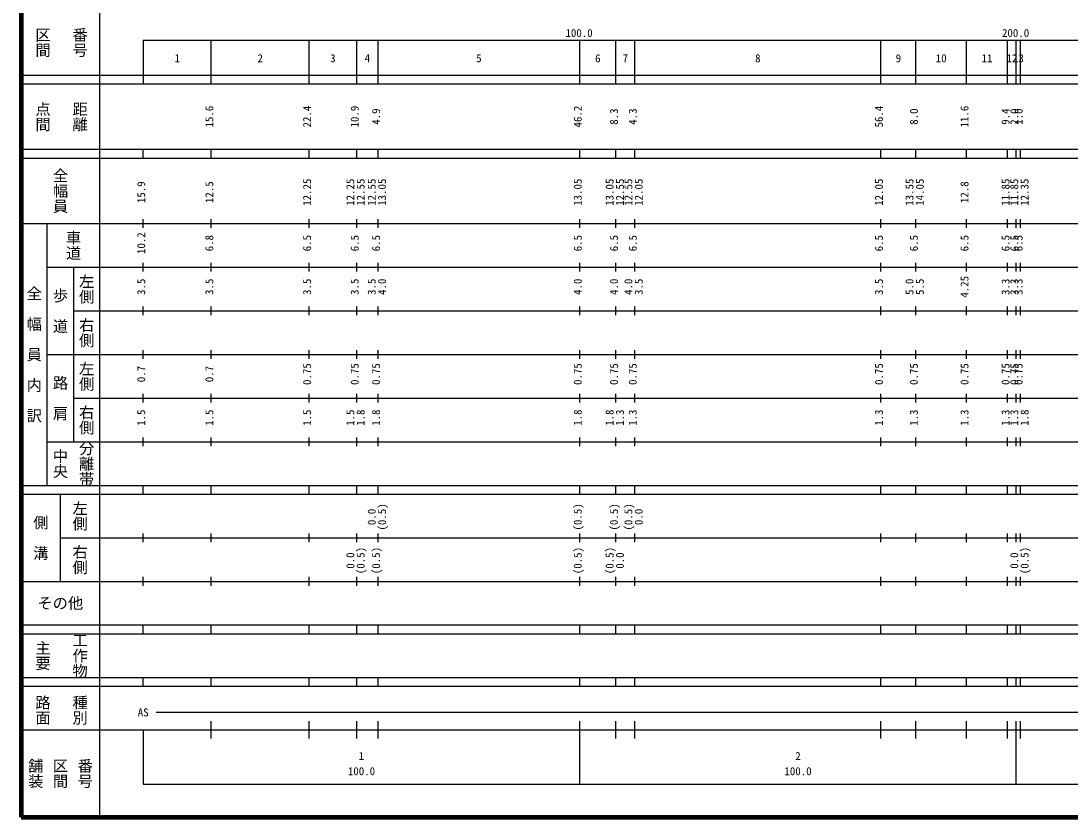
# Model space of a CAD drawing. Units: millimetres, scale not verified. Extents: x 40000 to 680000, y 20000 to 380000.
# Drawn here: x 40000 to 280538, y 20000 to 202409 of the extents above; entities that cross this region are included whole.
import ezdxf
from ezdxf.enums import TextEntityAlignment as Align

# ---------------------------------------------------------------- set-up
doc = ezdxf.new("R2010")
doc.units = ezdxf.units.MM
doc.header["$LTSCALE"] = 1000
doc.layers.add('M-TTL', color=2, linetype='Continuous', lineweight=140)
doc.layers.add('M-TTL-BAND', color=7, linetype='Continuous', lineweight=25)
doc.styles.add('@ＭＳ ゴシック', font='')
doc.styles.add('ＭＳ ゴシック', font='')
doc.styles.get('@ＭＳ ゴシック').set_extended_font_data('@MS Gothic')
doc.styles.get('ＭＳ ゴシック').set_extended_font_data('MS Gothic')

msp = doc.modelspace()

# ---------------------------------------------------------------- linework, layer by layer
at = {"layer": 'M-TTL'}
for p, q in [((40000, 380000), (40000, 20000)), ((40000, 20000), (680000, 20000))]:
    msp.add_line(p, q, dxfattribs=at)
at = {"layer": 'M-TTL-BAND'}
for p, q in [((58000, 370000), (58000, 20000)), ((68000, 198000), (579000, 198000)), ((68000, 198000), (68000, 188000)), ((83600, 188000), (83600, 198000)), ((106000, 188000), (106000, 198000)), ((116900, 188000), (116900, 198000)), ((121800, 188000), (121800, 198000)), ((168000, 188000), (168000, 198000)), ((176300, 188000), (176300, 198000)), ((180600, 188000), (180600, 198000)), ((237000, 188000), (237000, 198000)), ((245000, 188000), (245000, 198000)), ((256600, 188000), (256600, 198000)), ((266000, 188000), (266000, 198000)), ((268000, 188000), (268000, 198000)), ((269000, 188000), (269000, 198000)), ((40000, 190000), (579000, 190000)), ((40000, 188000), (579000, 188000)), ((40000, 173000), (579000, 173000)), ((40000, 171000), (579000, 171000)), ((68000, 171000), (68000, 173000)), ((83600, 171000), (83600, 173000)), ((106000, 171000), (106000, 173000)), ((116900, 171000), (116900, 173000)), ((121800, 171000), (121800, 173000)), ((168000, 171000), (168000, 173000)), ((176300, 171000), (176300, 173000)), ((180600, 171000), (180600, 173000)), ((237000, 171000), (237000, 173000)), ((245000, 171000), (245000, 173000)), ((256600, 171000), (256600, 173000)), ((266000, 171000), (266000, 173000)), ((268000, 171000), (268000, 173000)), ((269000, 171000), (269000, 173000)), ((68000, 155000), (68000, 157000)), ((83600, 155000), (83600, 157000)), ((106000, 155000), (106000, 157000)), ((116900, 155000), (116900, 157000)), ((121800, 155000), (121800, 157000)), ((168000, 155000), (168000, 157000)), ((176300, 155000), (176300, 157000)), ((180600, 155000), (180600, 157000)), ((237000, 155000), (237000, 157000)), ((245000, 155000), (245000, 157000)), ((256600, 155000), (256600, 157000)), ((266000, 155000), (266000, 157000)), ((268000, 155000), (268000, 157000)), ((269000, 155000), (269000, 157000)), ((40000, 156000), (579000, 156000)), ((46000, 96000), (46000, 156000)), ((68000, 145000), (68000, 147000)), ((83600, 145000), (83600, 147000)), ((106000, 145000), (106000, 147000)), ((116900, 145000), (116900, 147000)), ((121800, 145000), (121800, 147000)), ((168000, 145000), (168000, 147000)), ((176300, 145000), (176300, 147000)), ((180600, 145000), (180600, 147000)), ((237000, 145000), (237000, 147000)), ((245000, 145000), (245000, 147000)), ((256600, 145000), (256600, 147000)), ((266000, 145000), (266000, 147000)), ((268000, 145000), (268000, 147000)), ((269000, 145000), (269000, 147000)), ((46000, 146000), (579000, 146000)), ((52000, 146000), (52000, 106000)), ((52000, 136000), (579000, 136000)), ((68000, 135000), (68000, 137000)), ((83600, 135000), (83600, 137000)), ((106000, 135000), (106000, 137000)), ((116900, 135000), (116900, 137000)), ((121800, 135000), (121800, 137000)), ((168000, 135000), (168000, 137000)), ((176300, 135000), (176300, 137000)), ((180600, 135000), (180600, 137000)), ((237000, 135000), (237000, 137000)), ((245000, 135000), (245000, 137000)), ((256600, 135000), (256600, 137000)), ((266000, 135000), (266000, 137000)), ((268000, 135000), (268000, 137000)), ((269000, 135000), (269000, 137000)), ((46000, 126000), (579000, 126000)), ((68000, 125000), (68000, 127000)), ((83600, 125000), (83600, 127000)), ((106000, 125000), (106000, 127000)), ((116900, 125000), (116900, 127000)), ((121800, 125000), (121800, 127000)), ((168000, 125000), (168000, 127000)), ((176300, 125000), (176300, 127000)), ((180600, 125000), (180600, 127000)), ((237000, 125000), (237000, 127000)), ((245000, 125000), (245000, 127000)), ((256600, 125000), (256600, 127000)), ((266000, 125000), (266000, 127000)), ((268000, 125000), (268000, 127000)), ((269000, 125000), (269000, 127000)), ((52000, 116000), (579000, 116000)), ((68000, 115000), (68000, 117000)), ((83600, 115000), (83600, 117000)), ((106000, 115000), (106000, 117000)), ((116900, 115000), (116900, 117000)), ((121800, 115000), (121800, 117000)), ((168000, 115000), (168000, 117000)), ((176300, 115000), (176300, 117000)), ((180600, 115000), (180600, 117000)), ((237000, 115000), (237000, 117000)), ((245000, 115000), (245000, 117000)), ((256600, 115000), (256600, 117000)), ((266000, 115000), (266000, 117000)), ((268000, 115000), (268000, 117000)), ((269000, 115000), (269000, 117000)), ((46000, 106000), (579000, 106000)), ((68000, 105000), (68000, 107000)), ((83600, 105000), (83600, 107000)), ((106000, 105000), (106000, 107000)), ((116900, 105000), (116900, 107000)), ((121800, 105000), (121800, 107000)), ((168000, 105000), (168000, 107000)), ((176300, 105000), (176300, 107000)), ((180600, 105000), (180600, 107000)), ((237000, 105000), (237000, 107000)), ((245000, 105000), (245000, 107000)), ((256600, 105000), (256600, 107000)), ((266000, 105000), (266000, 107000)), ((268000, 105000), (268000, 107000)), ((269000, 105000), (269000, 107000)), ((40000, 96000), (579000, 96000)), ((40000, 94000), (579000, 94000)), ((49000, 94000), (49000, 74000)), ((68000, 94000), (68000, 96000)), ((83600, 94000), (83600, 96000)), ((106000, 94000), (106000, 96000)), ((116900, 94000), (116900, 96000)), ((121800, 94000), (121800, 96000)), ((168000, 94000), (168000, 96000)), ((176300, 94000), (176300, 96000)), ((180600, 94000), (180600, 96000)), ((237000, 94000), (237000, 96000)), ((245000, 94000), (245000, 96000)), ((256600, 94000), (256600, 96000)), ((266000, 94000), (266000, 96000)), ((268000, 94000), (268000, 96000)), ((269000, 94000), (269000, 96000)), ((68000, 83000), (68000, 85000)), ((83600, 83000), (83600, 85000)), ((106000, 83000), (106000, 85000)), ((116900, 83000), (116900, 85000)), ((121800, 83000), (121800, 85000)), ((168000, 83000), (168000, 85000)), ((176300, 83000), (176300, 85000)), ((180600, 83000), (180600, 85000)), ((237000, 83000), (237000, 85000)), ((245000, 83000), (245000, 85000)), ((256600, 83000), (256600, 85000)), ((266000, 83000), (266000, 85000)), ((268000, 83000), (268000, 85000)), ((269000, 83000), (269000, 85000)), ((49000, 84000), (579000, 84000)), ((68000, 73000), (68000, 75000)), ((83600, 73000), (83600, 75000)), ((106000, 73000), (106000, 75000)), ((116900, 73000), (116900, 75000)), ((121800, 73000), (121800, 75000)), ((168000, 73000), (168000, 75000)), ((176300, 73000), (176300, 75000)), ((180600, 73000), (180600, 75000)), ((237000, 73000), (237000, 75000)), ((245000, 73000), (245000, 75000)), ((256600, 73000), (256600, 75000)), ((266000, 73000), (266000, 75000)), ((268000, 73000), (268000, 75000)), ((269000, 73000), (269000, 75000)), ((40000, 74000), (579000, 74000)), ((40000, 64000), (579000, 64000)), ((68000, 62000), (68000, 64000)), ((83600, 62000), (83600, 64000)), ((106000, 62000), (106000, 64000)), ((116900, 62000), (116900, 64000)), ((121800, 62000), (121800, 64000)), ((168000, 62000), (168000, 64000)), ((176300, 62000), (176300, 64000)), ((180600, 62000), (180600, 64000)), ((237000, 62000), (237000, 64000)), ((245000, 62000), (245000, 64000)), ((256600, 62000), (256600, 64000)), ((266000, 62000), (266000, 64000)), ((268000, 62000), (268000, 64000)), ((269000, 62000), (269000, 64000)), ((40000, 62000), (579000, 62000)), ((40000, 52000), (579000, 52000)), ((68000, 50000), (68000, 52000)), ((83600, 50000), (83600, 52000)), ((106000, 50000), (106000, 52000)), ((116900, 50000), (116900, 52000)), ((121800, 50000), (121800, 52000)), ((168000, 50000), (168000, 52000)), ((176300, 50000), (176300, 52000)), ((180600, 50000), (180600, 52000)), ((237000, 50000), (237000, 52000)), ((245000, 50000), (245000, 52000)), ((256600, 50000), (256600, 52000)), ((266000, 50000), (266000, 52000)), ((268000, 50000), (268000, 52000)), ((269000, 50000), (269000, 52000)), ((40000, 50000), (579000, 50000)), ((71000, 44000), (565000, 44000)), ((83600, 38000), (83600, 42000)), ((106000, 38000), (106000, 42000)), ((116900, 38000), (116900, 42000)), ((121800, 38000), (121800, 42000)), ((168000, 27500), (168000, 42000)), ((176300, 38000), (176300, 42000)), ((180600, 38000), (180600, 42000)), ((237000, 38000), (237000, 42000)), ((245000, 38000), (245000, 42000)), ((256600, 38000), (256600, 42000)), ((266000, 38000), (266000, 42000)), ((268000, 27500), (268000, 42000)), ((269000, 38000), (269000, 42000)), ((40000, 40000), (579000, 40000)), ((68000, 40000), (68000, 27500)), ((68000, 27500), (579000, 27500))]:
    msp.add_line(p, q, dxfattribs=at)

# ---------------------------------------------------------------- texts
at = {"layer": 'M-TTL-BAND', "style": '@ＭＳ ゴシック'}
for s, p in [('区間', (45000, 197500)), ('番号', (53500, 197500)), ('点間', (45000, 180500)), ('距離', (53500, 180500)), ('全幅員', (49000, 163500)), ('車道', (52000, 151000)), ('左側', (55000, 141000)), ('全\u3000幅\u3000員\u3000内\u3000訳', (43000, 126000)), ('歩\u3000道', (49000, 136000)), ('右側', (55000, 131000)), ('左側', (55000, 121000)), ('路\u3000肩', (49000, 116000)), ('右側', (55000, 111000)), ('分離帯', (55000, 101000)), ('中央', (49000, 101000)), ('左側', (53500, 89000)), ('側\u3000溝', (44500, 84000)), ('右側', (53500, 79000)), ('主要', (45000, 57000)), ('工作物', (53500, 57000)), ('路面', (45000, 44500)), ('種別', (53500, 44500)), ('舗装', (43333, 30000)), ('区間', (49000, 30000)), ('番号', (54667, 30000))]:
    msp.add_text(s, height=2566, rotation=270, dxfattribs=at).set_placement(p, align=Align.MIDDLE_CENTER)
at = {"layer": 'M-TTL-BAND', "style": 'ＭＳ ゴシック'}
for s, p in [('100.0', (167844, 198195)), ('200.0', (267844, 198195)), ('1', (75800, 192405)), ('2', (94800, 192405)), ('3', (111450, 192405)), ('4', (119350, 192405)), ('5', (144900, 192405)), ('6', (172150, 192405)), ('7', (178450, 192405)), ('8', (208800, 192405)), ('9', (241000, 192405)), ('10', (250800, 192405)), ('11', (261300, 192405)), ('12', (267000, 192405)), ('13', (268500, 192405)), ('AS', (68000, 42500)), ('1', (118000, 32523)), ('2', (218000, 32523)), ('100.0', (118000, 29033)), ('100.0', (218000, 29033))]:
    msp.add_text(s, height=1833, dxfattribs=at).set_placement(p, align=Align.BOTTOM_CENTER)
for s, p in [('15.6', (84600, 180500)), ('22.4', (107000, 180500)), ('10.9', (117900, 180500)), ('46.2', (169000, 180500)), ('56.4', (238000, 180500)), ('11.6', (257600, 180500)), ('4.9', (122800, 180500)), ('8.3', (177300, 180500)), ('4.3', (181600, 180500)), ('8.0', (246000, 180500)), ('9.4', (267000, 180500)), ('2.0', (269000, 180500)), ('1.0', (270000, 180500)), ('12.25', (107000, 163174)), ('12.25', (116900, 163174)), ('12.55', (119270, 163174)), ('12.55', (121800, 163174)), ('13.05', (124170, 163174)), ('13.05', (169000, 163174)), ('13.05', (176300, 163174)), ('12.55', (178670, 163174)), ('12.55', (180600, 163174)), ('12.05', (182970, 163174)), ('12.05', (238000, 163174)), ('13.55', (245000, 163174)), ('14.05', (247370, 163174)), ('11.85', (267000, 163174)), ('11.85', (269000, 163174)), ('11.85', (269000, 163174)), ('12.35', (271370, 163174)), ('15.9', (69000, 163174)), ('12.5', (84600, 163174)), ('12.8', (257600, 163174)), ('10.2', (69000, 151500)), ('6.8', (84600, 151500)), ('6.5', (107000, 151500)), ('6.5', (117900, 151500)), ('6.5', (122800, 151500)), ('6.5', (169000, 151500)), ('6.5', (177300, 151500)), ('6.5', (181600, 151500)), ('6.5', (238000, 151500)), ('6.5', (246000, 151500)), ('6.5', (257600, 151500)), ('6.5', (267000, 151500)), ('6.5', (269000, 151500)), ('6.5', (270000, 151500)), ('3.5', (69000, 141500)), ('3.5', (84600, 141500)), ('3.5', (107000, 141500)), ('3.5', (117900, 141500)), ('3.5', (121800, 141500)), ('4.0', (124170, 141500)), ('4.0', (169000, 141500)), ('4.0', (177300, 141500)), ('4.0', (180600, 141500)), ('3.5', (182970, 141500)), ('3.5', (238000, 141500)), ('5.0', (245000, 141500)), ('5.5', (247370, 141500)), ('4.25', (257600, 141500)), ('3.3', (267000, 141500)), ('3.3', (269000, 141500)), ('3.3', (270000, 141500)), ('0.7', (69000, 121500)), ('0.7', (84600, 121500)), ('0.75', (107000, 121500)), ('0.75', (117900, 121500)), ('0.75', (122800, 121500)), ('0.75', (169000, 121500)), ('0.75', (177300, 121500)), ('0.75', (181600, 121500)), ('0.75', (238000, 121500)), ('0.75', (246000, 121500)), ('0.75', (257600, 121500)), ('0.75', (267000, 121500)), ('0.75', (269000, 121500)), ('0.75', (270000, 121500)), ('1.5', (69000, 111500)), ('1.5', (84600, 111500)), ('1.5', (107000, 111500)), ('1.5', (116900, 111500)), ('1.8', (119270, 111500)), ('1.8', (122800, 111500)), ('1.8', (169000, 111500)), ('1.8', (176300, 111500)), ('1.3', (178670, 111500)), ('1.3', (181600, 111500)), ('1.3', (238000, 111500)), ('1.3', (246000, 111500)), ('1.3', (257600, 111500)), ('1.3', (267000, 111500)), ('1.3', (269000, 111500)), ('1.3', (269000, 111500)), ('1.8', (271370, 111500)), ('(0.5)', (124170, 88764)), ('(0.5)', (169000, 88764)), ('(0.5)', (177300, 88764)), ('(0.5)', (180600, 88764)), ('0.0', (121800, 88764)), ('0.0', (182970, 88764)), ('0.0', (116900, 78764)), ('(0.5)', (119270, 78764)), ('(0.5)', (122800, 78764)), ('(0.5)', (169000, 78764)), ('(0.5)', (176300, 78764)), ('0.0', (178670, 78764)), ('0.0', (269000, 78764)), ('(0.5)', (271370, 78764))]:
    msp.add_text(s, height=1833, rotation=90, dxfattribs=at).set_placement(p, align=Align.BOTTOM_CENTER)
msp.add_text('その他', height=2566, dxfattribs=at).set_placement((49000, 69000), align=Align.MIDDLE_CENTER)

doc.saveas('drawing.dxf')
